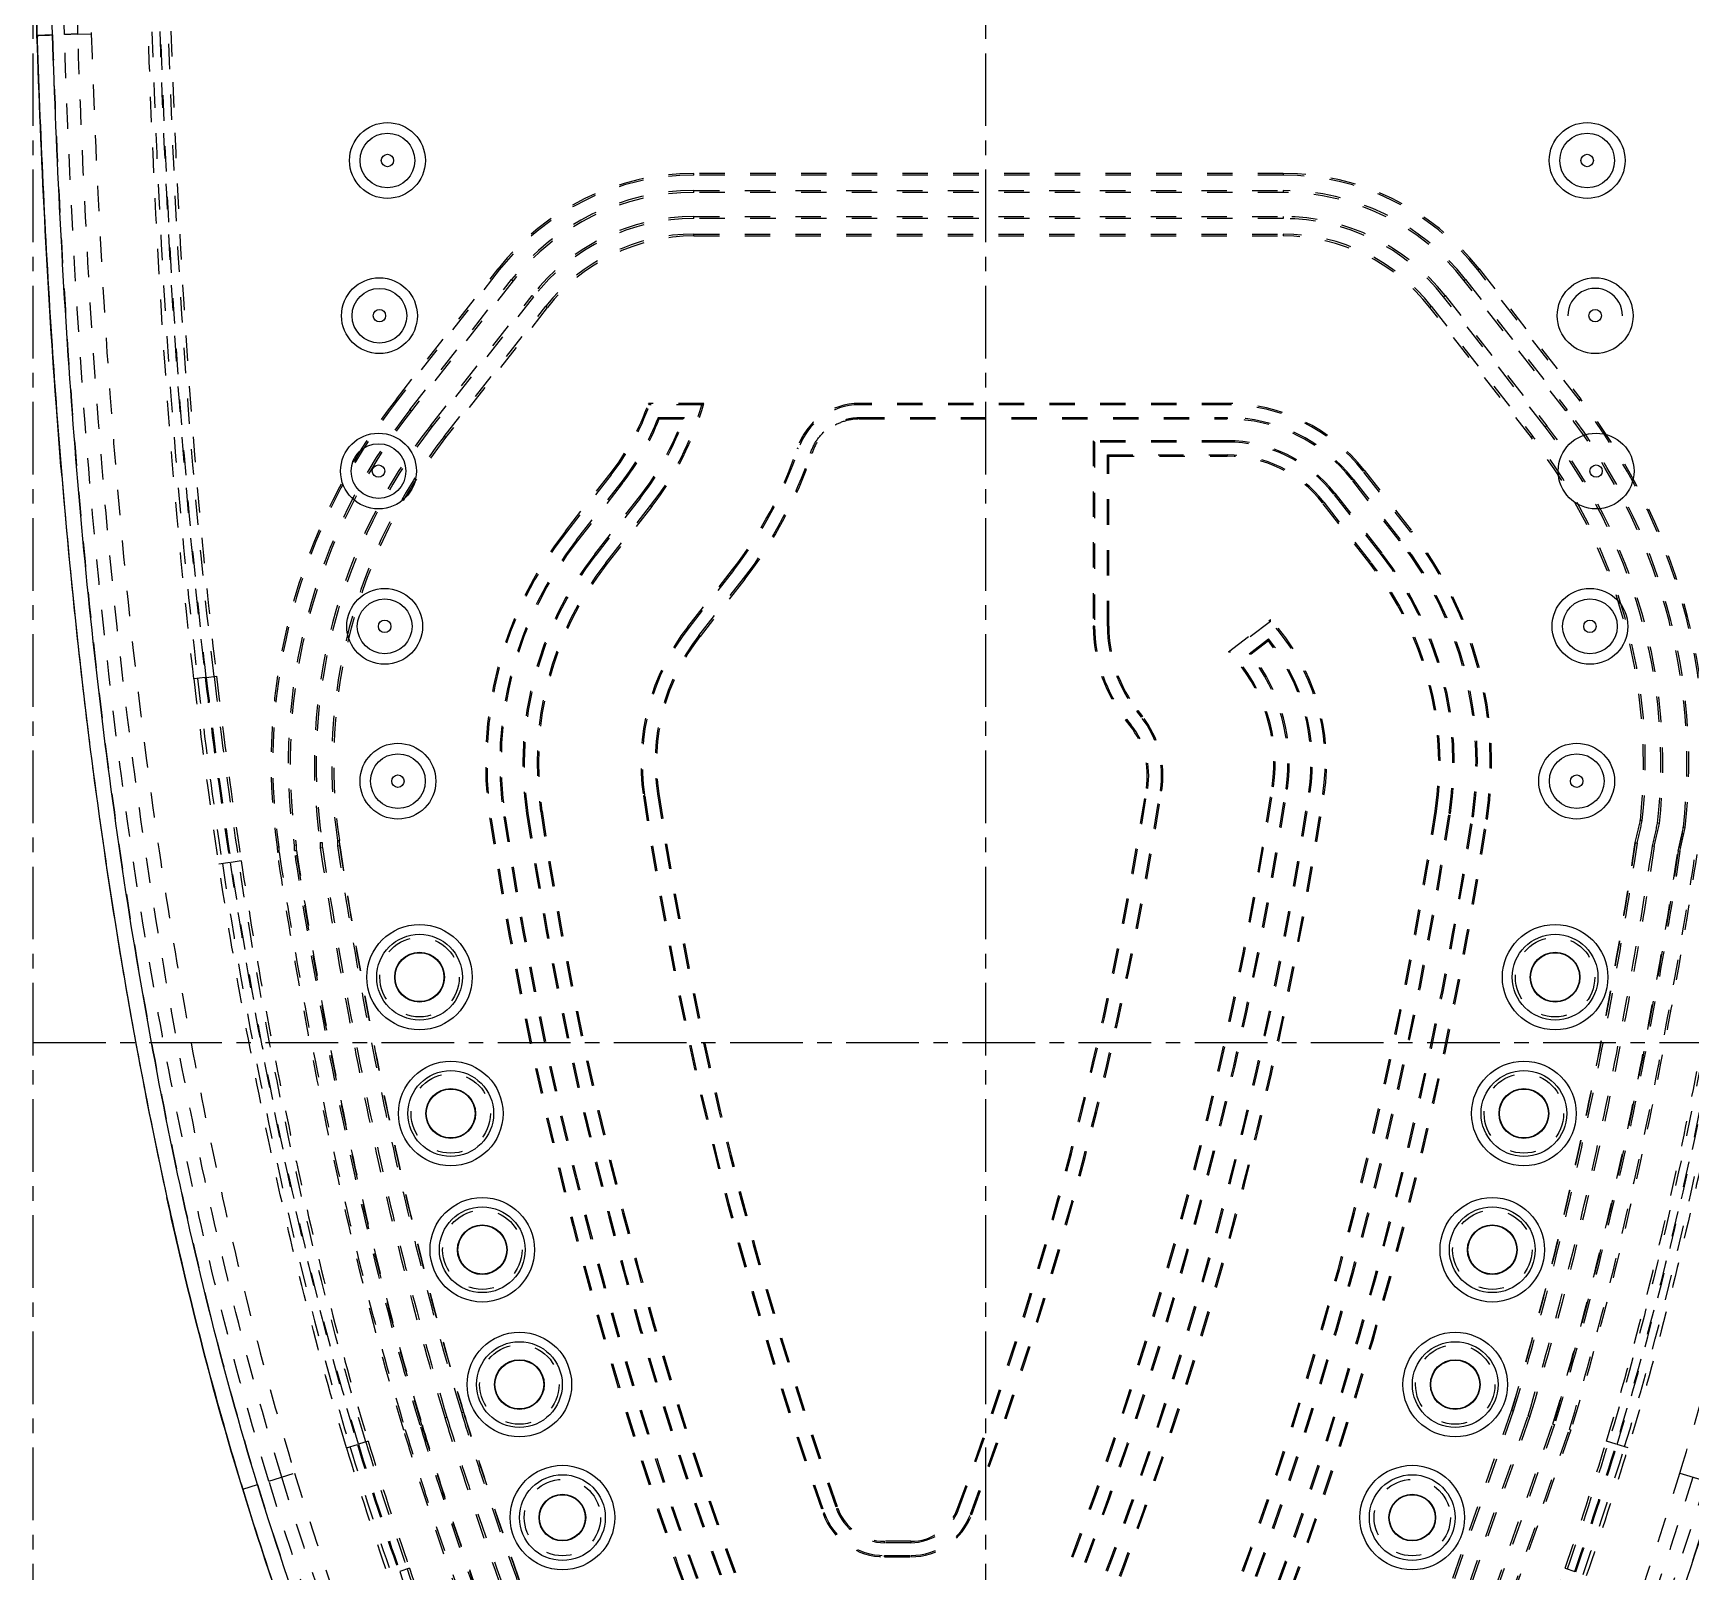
# Model space of a CAD drawing. Header units: millimetres. Extents: x 629 to 2024, y -4394 to 1386.
# Drawn here: x 1270 to 1376.7, y 61.1 to 160.1 of the extents above; entities that cross this region are included whole.
import ezdxf

# ---------------------------------------------------------------- set-up
doc = ezdxf.new("R2010")
doc.units = ezdxf.units.MM
doc.header["$LTSCALE"] = 16.335
doc.linetypes.add('CENTER', pattern=[0.6, 0.375, -0.075, 0.075, -0.075])
doc.linetypes.add('HIDDEN', pattern=[0.2, 0.1, -0.1])
doc.layers.get('0').update_dxf_attribs({"linetype": 'CONTINUOUS'})
doc.layers.add('DEFAULT_2', color=8, linetype='HIDDEN')

msp = doc.modelspace()

# ---------------------------------------------------------------- linework, layer by layer
at = {"color": 1, "linetype": 'CENTER', "ltscale": 0.762963}
for p, q in [((1269.995, -17.882, 0), (1269.995, 208.118)), ((1331.329, -17.882), (1331.329, 208.118)), ((1269.995, 95.118), (1392.663, 95.118))]:
    msp.add_line(p, q, dxfattribs=at)
at = {"color": 7, "linetype": 'Continuous'}
for p, q in [((1283.483, 66.375), (1283.397, 66.656)), ((1283.397, 66.656), (1283.483, 66.375)), ((1283.483, 66.375), (1284.439, 66.669))]:
    msp.add_line(p, q, dxfattribs=at)
for centre, radius in [((1292.802, 151.884), 2.44), ((1370.03, 151.884), 2.44), ((1292.802, 151.884), 1.76), ((1370.03, 151.884), 1.76), ((1292.802, 151.884), 0.4), ((1370.03, 151.884), 0.4), ((1292.286, 141.897), 2.44), ((1370.546, 141.897), 2.44), ((1292.286, 141.897), 1.76), ((1292.286, 141.897), 0.4), ((1370.546, 141.897), 0.4), ((1292.227, 131.898), 2.44), ((1292.227, 131.898), 1.76), ((1370.606, 131.898), 2.44), ((1292.227, 131.898), 0.4), ((1370.606, 131.898), 0.4), ((1292.623, 121.905), 2.44), ((1370.209, 121.905), 2.44), ((1292.623, 121.905), 1.76), ((1370.209, 121.905), 1.76), ((1292.623, 121.905), 0.4), ((1370.209, 121.905), 0.4), ((1293.476, 111.942), 2.44), ((1369.357, 111.942), 2.44), ((1293.476, 111.942), 1.76), ((1369.357, 111.942), 1.76), ((1293.476, 111.942), 0.4), ((1369.357, 111.942), 0.4), ((1294.866, 99.327), 3.394), ((1367.966, 99.327), 3.394), ((1294.866, 99.327), 2.758), ((1367.966, 99.327), 2.758), ((1294.866, 99.327), 1.599), ((1294.866, 99.327), 1.573), ((1367.966, 99.327), 1.599), ((1367.966, 99.327), 1.573), ((1296.875, 90.554), 3.366), ((1365.958, 90.554), 3.366), ((1296.875, 90.554), 2.76), ((1365.958, 90.554), 2.76), ((1296.875, 90.554), 1.6), ((1296.875, 90.554), 1.573), ((1365.958, 90.554), 1.6), ((1365.958, 90.554), 1.573), ((1298.908, 81.787), 3.366), ((1298.908, 81.787), 2.76), ((1363.924, 81.787), 3.366), ((1363.924, 81.787), 2.76), ((1298.908, 81.787), 1.6), ((1298.908, 81.787), 1.573), ((1363.924, 81.787), 1.6), ((1363.924, 81.787), 1.573), ((1301.294, 73.109), 3.366), ((1301.294, 73.109), 2.76), ((1361.538, 73.109), 3.366), ((1361.538, 73.109), 2.76), ((1301.294, 73.109), 1.6), ((1361.538, 73.109), 1.6), ((1301.294, 73.109), 1.573), ((1361.538, 73.109), 1.573), ((1304.064, 64.545), 3.366), ((1304.064, 64.545), 2.76), ((1358.769, 64.545), 3.366), ((1358.769, 64.545), 2.76), ((1304.064, 64.545), 1.501), ((1304.064, 64.545), 1.475), ((1358.769, 64.545), 1.501), ((1358.769, 64.545), 1.475)]:
    msp.add_circle(centre, radius, dxfattribs=at)
for centre, radius, start, end in [((1319.871, 161.288), 49.648, 181.39421, 181.55931), ((1370.546, 141.897), 1.76, 359.66521, 179.99647), ((1705.072, 167.667), 434.735, 184.75497, 185.84505), ((1691.708, 166.442), 421.315, 184.74066, 186.56074), ((1691.424, 166.404), 421.029, 184.73865, 186.55997), ((1370.606, 131.898), 1.76, 359.66521, 359.99647), ((1666.68, 163.75), 396.144, 185.84691, 186.91584), ((1637.462, 160.25), 366.718, 186.56787, 188.38288), ((1636.837, 160.18), 366.088, 186.56825, 188.38639), ((1600.954, 154.871), 329.815, 188.38264, 190.66953), ((1600.429, 154.793), 329.284, 188.38307, 190.75371), ((1577.316, 150.455), 305.768, 190.67634, 192.33383), ((1577.631, 150.512), 306.088, 190.76264, 192.33134), ((1574.384, 149.887), 302.781, 190.76112, 192.34694), ((1468.235, 123.239), 193.305, 196.92697, 197.10732), ((1517.427, 138.406), 244.782, 197.16485, 201.0437), ((1145.447, 138.391), 244.739, 338.95608, 342.88711)]:
    msp.add_arc(centre, radius, start, end, dxfattribs=at)
for points, knots in [([(1320.809, 207.412), (1317.872, 207.03), (1308.007, 205.257), (1290.999, 199.014), (1274.456, 184.326), (1269.995, 168.963), (1270.241, 159.937)], [0, 0, 0, 0, 0.1287235, 0.4203087, 0.711894, 1, 1, 1, 1]), ([(1270.241, 159.937), (1270.142, 163.578), (1270.592, 169.081), (1272.639, 176.123), (1274.905, 181.138), (1277.867, 185.774), (1282.627, 191.343), (1289.794, 197.065), (1299.517, 202.079), (1309.864, 205.518), (1317.063, 206.92), (1320.731, 207.402), (1320.809, 207.412)], [0, 0, 0, 0, 0.1424207, 0.2136311, 0.2848414, 0.3560518, 0.4272621, 0.5696828, 0.7121035, 0.8545242, 0.9969449, 1, 1, 1, 1]), ([(1271.241, 159.968), (1271.144, 163.527), (1271.586, 168.921), (1273.581, 175.777), (1275.788, 180.663), (1278.675, 185.179), (1282.157, 189.254), (1286.129, 192.856), (1291.929, 197.038), (1299.912, 201.156), (1310.12, 204.548), (1320.678, 206.605), (1327.839, 207.118), (1331.416, 207.118)], [0, 0, 0, 0, 0.1246962, 0.1870797, 0.2494318, 0.3117819, 0.3741719, 0.4365996, 0.499123, 0.6241631, 0.7493914, 0.8747157, 1, 1, 1, 1]), ([(1331.416, 207.118), (1334.994, 207.118), (1342.155, 206.605), (1352.712, 204.548), (1362.921, 201.156), (1370.904, 197.037), (1376.704, 192.856), (1380.676, 189.253), (1384.158, 185.178), (1387.045, 180.662), (1389.252, 175.776), (1391.246, 168.92), (1391.689, 163.526), (1391.592, 159.967)], [0, 0, 0, 0, 0.1252865, 0.250611, 0.3758401, 0.5008817, 0.5634056, 0.6258334, 0.6882236, 0.7505734, 0.8129248, 0.8753073, 1, 1, 1, 1]), ([(1270.241, 159.937), (1270.241, 159.936), (1270.244, 159.937), (1270.246, 159.936), (1270.253, 159.937), (1270.265, 159.937), (1270.287, 159.938), (1270.32, 159.938), (1270.362, 159.94), (1270.412, 159.941), (1270.471, 159.943), (1270.562, 159.946), (1270.692, 159.95), (1270.863, 159.955), (1271.048, 159.961), (1271.176, 159.966), (1271.241, 159.968)], [0, 0, 0, 0, 0.0012214, 0.0048561, 0.0108842, 0.0192832, 0.0431029, 0.0761326, 0.1181315, 0.1686195, 0.2270544, 0.2928943, 0.4443505, 0.6173018, 0.8053051, 1, 1, 1, 1]), ([(1271.834, 131.622), (1271.704, 133.181), (1270.967, 142.609), (1270.504, 152.053), (1270.241, 159.937)], [0, 0, 0, 0, 0.1653505, 1, 1, 1, 1]), ([(1270.241, 159.937), (1270.245, 159.828), (1270.468, 153.172), (1270.911, 143.726), (1271.602, 134.405), (1271.834, 131.622)], [0, 0, 0, 0, 0.0115485, 0.7046913, 1, 1, 1, 1]), ([(1284.439, 66.669), (1283.281, 70.43), (1281.197, 78.026), (1278.618, 89.552), (1276.484, 101.171), (1274.19, 116.754), (1272.275, 136.36), (1271.503, 152.096), (1271.241, 159.968)], [0, 0, 0, 0, 0.1249322, 0.2499291, 0.374922, 0.499917, 0.7499258, 1, 1, 1, 1]), ([(1283.397, 66.656), (1282.268, 70.344), (1280.586, 76.488), (1279.142, 82.689), (1278.605, 85.142)], [0, 0, 0, 0, 0.6054483, 1, 1, 1, 1]), ([(1278.605, 85.14), (1279.142, 82.688), (1280.563, 76.59), (1282.212, 70.546), (1283.305, 66.957)], [0, 0, 0, 0, 0.4011057, 1, 1, 1, 1]), ([(1278.606, 85.143), (1279.833, 79.539), (1281.379, 73.354), (1283.215, 67.249), (1283.397, 66.656)], [0, 0, 0, 0, 0.9027033, 1, 1, 1, 1]), ([(1304.293, 19.911), (1300.217, 27.345), (1292.779, 42.615), (1286.932, 58.567), (1284.439, 66.669)], [0, 0, 0, 0, 0.5000224, 1, 1, 1, 1]), ([(1378.394, 66.669), (1375.901, 58.567), (1370.054, 42.615), (1362.616, 27.345), (1358.539, 19.911)], [0, 0, 0, 0, 0.4999776, 1, 1, 1, 1])]:
    msp.add_open_spline(points, degree=3, knots=knots, dxfattribs=at)
for points in [[(1303.416, 19.431), (1299.323, 26.895), (1291.857, 42.224), (1285.987, 58.237), (1283.483, 66.375)], [(1379.35, 66.375), (1376.845, 58.237), (1370.976, 42.224), (1363.509, 26.895), (1359.416, 19.431)]]:
    msp.add_open_spline(points, degree=3, dxfattribs=at)
at = {"layer": 'DEFAULT_2', "color": 8, "linetype": 'HIDDEN'}
for p, q in [((1271.241, 159.964), (1270.241, 159.937)), ((1272.874, 160.017), (1273.739, 160.046)), ((1312.533, 150.951), (1312.533, 151.056)), ((1350.463, 151.056), (1312.533, 151.056)), ((1350.463, 150.951), (1312.533, 150.951)), ((1350.463, 151.056), (1350.463, 150.951)), ((1312.533, 149.829), (1312.533, 149.951)), ((1312.533, 149.951), (1350.463, 149.951)), ((1350.463, 149.829), (1312.533, 149.829)), ((1350.463, 149.951), (1350.463, 149.829)), ((1312.533, 148.151), (1312.533, 148.273)), ((1312.533, 148.273), (1350.463, 148.273)), ((1350.463, 148.151), (1312.533, 148.151)), ((1350.463, 148.273), (1350.463, 148.151)), ((1312.533, 147.029), (1312.533, 147.151)), ((1312.533, 147.151), (1350.463, 147.151)), ((1312.533, 147.029), (1350.463, 147.029)), ((1350.463, 147.151), (1350.463, 147.029)), ((1293.376, 136.527), (1299.921, 144.904)), ((1300.003, 144.84), (1293.458, 136.463)), ((1294.246, 135.847), (1300.791, 144.224)), ((1300.888, 144.149), (1294.342, 135.772)), ((1299.921, 144.904), (1300.003, 144.84)), ((1300.791, 144.224), (1300.888, 144.149)), ((1362.108, 144.149), (1362.204, 144.224)), ((1368.653, 135.772), (1362.108, 144.149)), ((1362.204, 144.224), (1368.75, 135.847)), ((1362.992, 144.84), (1363.075, 144.904)), ((1369.538, 136.462), (1362.992, 144.84)), ((1363.075, 144.904), (1369.62, 136.527)), ((1295.568, 134.814), (1302.113, 143.191)), ((1302.21, 143.116), (1295.665, 134.739)), ((1302.113, 143.191), (1302.21, 143.116)), ((1360.786, 143.116), (1360.882, 143.191)), ((1367.331, 134.738), (1360.786, 143.116)), ((1360.882, 143.191), (1367.428, 134.814)), ((1296.453, 134.123), (1302.998, 142.5)), ((1303.094, 142.425), (1296.549, 134.048)), ((1302.998, 142.5), (1303.094, 142.425)), ((1359.902, 142.425), (1359.998, 142.5)), ((1366.447, 134.048), (1359.902, 142.425)), ((1359.998, 142.5), (1366.543, 134.123)), ((1293.458, 136.463), (1293.376, 136.527)), ((1294.342, 135.772), (1294.246, 135.847)), ((1313.165, 136.251), (1309.604, 136.251)), ((1309.666, 136.164), (1309.604, 136.251)), ((1313.05, 136.164), (1309.666, 136.164)), ((1323.173, 136.164), (1323.173, 136.251)), ((1346.855, 136.251), (1323.173, 136.251)), ((1346.855, 136.164), (1323.173, 136.164)), ((1346.855, 136.251), (1346.855, 136.164)), ((1368.75, 135.847), (1368.653, 135.772)), ((1369.62, 136.527), (1369.538, 136.462)), ((1295.665, 134.739), (1295.568, 134.814)), ((1310.239, 135.338), (1311.919, 135.338)), ((1310.299, 135.251), (1310.239, 135.338)), ((1310.299, 135.251), (1311.796, 135.251)), ((1323.173, 135.251), (1323.173, 135.338)), ((1323.173, 135.338), (1346.855, 135.338)), ((1323.173, 135.251), (1346.855, 135.251)), ((1346.855, 135.338), (1346.855, 135.251)), ((1367.428, 134.814), (1367.331, 134.739)), ((1296.549, 134.048), (1296.453, 134.123)), ((1338.237, 133.851), (1338.237, 121.914)), ((1338.324, 133.764), (1338.237, 133.851)), ((1346.855, 133.851), (1338.237, 133.851)), ((1338.324, 133.764), (1338.324, 121.914)), ((1346.855, 133.764), (1338.324, 133.764)), ((1346.855, 133.851), (1346.855, 133.764)), ((1366.543, 134.123), (1366.447, 134.048)), ((1319.266, 133.337), (1319.183, 133.364)), ((1320.05, 133.079), (1320.133, 133.051)), ((1339.149, 121.914), (1339.149, 132.938)), ((1339.149, 132.938), (1339.237, 132.851)), ((1339.149, 132.938), (1346.855, 132.938)), ((1339.237, 121.914), (1339.237, 132.851)), ((1339.237, 132.851), (1346.855, 132.851)), ((1346.855, 132.938), (1346.855, 132.851)), ((1304.254, 128.028), (1307.132, 131.711)), ((1307.2, 131.658), (1304.323, 127.974)), ((1307.132, 131.711), (1307.2, 131.658)), ((1354.893, 131.331), (1354.961, 131.384)), ((1357.954, 127.412), (1354.893, 131.331)), ((1354.961, 131.384), (1358.023, 127.466)), ((1355.612, 131.893), (1355.681, 131.946)), ((1358.673, 127.974), (1355.612, 131.893)), ((1355.681, 131.946), (1358.742, 128.028)), ((1304.973, 127.466), (1307.851, 131.149)), ((1307.92, 131.096), (1305.042, 127.412)), ((1306.145, 126.55), (1309.023, 130.234)), ((1307.851, 131.149), (1307.92, 131.096)), ((1309.023, 130.234), (1309.092, 130.18)), ((1353.72, 130.415), (1353.789, 130.469)), ((1356.782, 126.497), (1353.72, 130.415)), ((1353.789, 130.469), (1356.851, 126.55)), ((1309.092, 130.18), (1306.214, 126.496)), ((1306.864, 125.988), (1309.742, 129.672)), ((1309.811, 129.618), (1306.933, 125.934)), ((1309.742, 129.672), (1309.811, 129.618)), ((1353.001, 129.853), (1353.07, 129.907)), ((1356.063, 125.935), (1353.001, 129.853)), ((1353.07, 129.907), (1356.131, 125.988)), ((1304.323, 127.974), (1304.254, 128.028)), ((1305.042, 127.412), (1304.973, 127.466)), ((1358.023, 127.466), (1357.954, 127.412)), ((1358.742, 128.028), (1358.673, 127.974)), ((1306.214, 126.496), (1306.145, 126.55)), ((1306.933, 125.935), (1306.864, 125.988)), ((1356.131, 125.988), (1356.063, 125.935)), ((1356.851, 126.55), (1356.782, 126.497)), ((1312.134, 121.871), (1315.012, 125.555)), ((1315.08, 125.501), (1312.203, 121.818)), ((1312.853, 121.309), (1315.731, 124.993)), ((1315.8, 124.939), (1312.922, 121.256)), ((1315.012, 125.555), (1315.08, 125.501)), ((1315.731, 124.993), (1315.8, 124.939)), ((1312.203, 121.818), (1312.134, 121.871)), ((1338.324, 121.914), (1338.237, 121.914)), ((1339.237, 121.914), (1339.149, 121.914)), ((1346.943, 120.254), (1349.649, 122.342)), ((1349.639, 122.224), (1347.074, 120.245)), ((1312.922, 121.256), (1312.853, 121.309)), ((1348.276, 120.13), (1349.523, 121.092)), ((1349.509, 120.971), (1348.4, 120.115)), ((1281.073, 118.615), (1280.341, 118.529)), ((1281.141, 118.622), (1281.794, 118.699)), ((1341.033, 116.442), (1341.102, 116.496)), ((1341.333, 116.058), (1341.033, 116.442)), ((1341.102, 116.496), (1341.402, 116.112)), ((1340.314, 115.88), (1340.383, 115.934)), ((1340.614, 115.496), (1340.314, 115.88)), ((1340.383, 115.934), (1340.679, 115.555)), ((1340.683, 115.55), (1340.614, 115.496)), ((1341.402, 116.112), (1341.333, 116.058)), ((1309.364, 111.008), (1309.277, 110.995)), ((1310.18, 111.131), (1310.266, 111.144)), ((1341.74, 111.478), (1341.654, 111.492)), ((1342.556, 111.351), (1342.642, 111.337)), ((1349.83, 111.581), (1349.743, 111.594)), ((1350.646, 111.458), (1350.732, 111.445)), ((1352.203, 111.223), (1352.117, 111.236)), ((1353.019, 111.1), (1353.105, 111.087)), ((1302.665, 109.999), (1302.751, 110.012)), ((1360.331, 109.999), (1360.245, 110.012)), ((1299.475, 109.518), (1299.389, 109.505)), ((1300.291, 109.641), (1300.378, 109.654)), ((1301.848, 109.876), (1301.762, 109.863)), ((1361.147, 109.876), (1361.234, 109.863)), ((1362.704, 109.641), (1362.618, 109.654)), ((1363.521, 109.518), (1363.607, 109.505)), ((1373.454, 109.419), (1373.471, 109.415)), ((1373.574, 109.4), (1373.471, 109.416)), ((1374.684, 109.221), (1374.563, 109.241)), ((1376.221, 108.973), (1376.239, 108.97)), ((1376.342, 108.954), (1376.239, 108.971)), ((1286.923, 107.823), (1286.801, 107.81)), ((1286.814, 107.472), (1286.813, 107.81)), ((1286.935, 107.823), (1286.935, 107.486)), ((1288.471, 107.991), (1288.592, 108.004)), ((1288.482, 107.658), (1288.482, 107.991)), ((1288.604, 108.004), (1288.604, 107.671)), ((1289.587, 108.113), (1289.709, 108.126)), ((1289.599, 107.782), (1289.599, 108.113)), ((1289.611, 107.782), (1289.715, 107.794)), ((1289.732, 107.796), (1289.709, 108.126)), ((1289.732, 107.796), (1289.715, 107.794)), ((1373.129, 107.984), (1373.249, 107.961)), ((1283.385, 106.816), (1282.735, 106.717)), ((1285.807, 107.702), (1285.702, 107.691)), ((1285.702, 107.691), (1285.727, 107.351)), ((1285.831, 107.362), (1285.727, 107.351)), ((1285.819, 107.703), (1285.819, 107.362)), ((1286.826, 107.473), (1286.93, 107.485)), ((1286.947, 107.486), (1286.93, 107.485)), ((1288.494, 107.658), (1288.616, 107.672)), ((1374.351, 107.746), (1374.231, 107.769)), ((1375.88, 107.449), (1376, 107.426)), ((1282.668, 106.707), (1281.939, 106.597)), ((1294.91, 70.487), (1295.027, 70.523)), ((1296.515, 70.976), (1296.632, 71.011)), ((1297.589, 71.302), (1297.706, 71.338)), ((1358.13, 51.396), (1365.157, 71.438)), ((1365.273, 71.4), (1358.244, 51.354)), ((1359.182, 51.007), (1366.224, 71.089)), ((1366.34, 71.051), (1359.297, 50.964)), ((1360.756, 50.425), (1367.819, 70.567)), ((1367.935, 70.529), (1360.871, 50.383)), ((1365.157, 71.438), (1365.174, 71.433)), ((1365.174, 71.433), (1365.273, 71.399)), ((1366.224, 71.09), (1366.34, 71.05)), ((1367.819, 70.568), (1367.836, 70.562)), ((1367.836, 70.562), (1367.935, 70.528)), ((1291.562, 69.468), (1290.933, 69.277)), ((1293.953, 70.196), (1293.853, 70.166)), ((1361.809, 50.036), (1368.886, 70.218)), ((1368.985, 70.186), (1361.907, 49.999)), ((1368.886, 70.219), (1368.985, 70.185)), ((1371.9, 69.277), (1371.271, 69.469)), ((1290.163, 69.043), (1290.868, 69.257)), ((1372.669, 69.043), (1371.965, 69.257)), ((1285.173, 66.895), (1286.828, 67.405)), ((1376.005, 67.405), (1377.66, 66.895)), ((1283.483, 66.375), (1283.548, 66.165)), ((1321.703, 65.119), (1321.786, 65.149)), ((1329.565, 65.067), (1329.483, 65.098)), ((1320.926, 64.843), (1320.843, 64.814)), ((1330.338, 64.778), (1330.42, 64.748)), ((1326.486, 63.02), (1324.801, 63.02)), ((1324.801, 62.932), (1324.801, 63.02)), ((1326.486, 63.02), (1326.486, 62.932)), ((1326.486, 62.932), (1324.801, 62.932)), ((1324.801, 62.107), (1326.486, 62.107)), ((1324.801, 62.02), (1324.801, 62.107)), ((1324.801, 62.02), (1326.486, 62.02)), ((1326.486, 62.107), (1326.486, 62.02)), ((1294.217, 61.292), (1293.596, 61.078)), ((1368.616, 61.292), (1369.238, 61.078))]:
    msp.add_line(p, q, dxfattribs=at)
for centre, radius in [((1294.866, 99.327), 2.556), ((1367.966, 99.327), 2.556), ((1296.875, 90.554), 2.556), ((1365.958, 90.554), 2.556), ((1298.908, 81.787), 2.556), ((1363.924, 81.787), 2.556), ((1301.294, 73.109), 2.556), ((1361.538, 73.109), 2.556), ((1304.064, 64.545), 2.457), ((1358.769, 64.545), 2.457)]:
    msp.add_circle(centre, radius, dxfattribs=at)
for centre, radius, start, end in [((1312.533, 135.051), 16.005, 90, 141.9997), ((1312.533, 135.051), 15.9, 90, 141.9997), ((1350.463, 135.051), 16.005, 38.00015, 90), ((1350.463, 135.051), 15.9, 38.00015, 90), ((1312.533, 135.051), 14.9, 90, 141.9997), ((1312.533, 135.051), 14.778, 90, 141.9997), ((1350.463, 135.051), 14.9, 38.00015, 90), ((1350.463, 135.051), 14.778, 38.00015, 90), ((1312.533, 135.051), 13.222, 90, 141.9997), ((1312.533, 135.051), 13.1, 90, 141.9997), ((1350.463, 135.051), 13.222, 38.00002, 90), ((1350.463, 135.051), 13.1, 38.00002, 90), ((1312.533, 135.051), 12.1, 90, 141.9997), ((1312.533, 135.051), 11.978, 90, 141.9997), ((1350.463, 135.051), 12.1, 38.00002, 90), ((1350.463, 135.051), 11.978, 38.00002, 90), ((1323.342, 113.114), 38.029, 141.9997, 188.19984), ((1323.342, 113.114), 37.924, 141.9997, 188.20553), ((1323.342, 113.114), 36.924, 141.9997, 188.26102), ((1323.342, 113.114), 36.802, 141.9997, 188.26796), ((1294.7, 141.424), 15.776, 321.9997, 340.85782), ((1294.7, 141.424), 15.863, 321.9997, 340.63334), ((1294.7, 141.424), 19.089, 322.00011, 344.00341), ((1294.7, 141.424), 19.176, 322.00011, 344.34925), ((1284.18, 174.472), 47.968, 307.00181, 307.17473), ((1323.173, 132.051), 4.2, 90, 161.77865), ((1323.173, 132.051), 4.113, 90, 161.77865), ((1346.855, 125.051), 11.2, 38.00002, 90), ((1346.855, 125.051), 11.113, 38.00002, 90), ((1339.653, 113.114), 36.802, 353.54024, 38.00015), ((1339.653, 113.114), 36.924, 353.53132, 38.00015), ((1339.653, 113.114), 37.924, 353.45996, 38.00015), ((1339.653, 113.114), 38.029, 353.45351, 38.00015), ((1323.342, 113.114), 35.246, 141.9997, 188.3594), ((1323.342, 113.114), 35.124, 141.9997, 188.36684), ((1294.7, 141.424), 16.689, 321.9997, 338.61276), ((1294.7, 141.424), 16.776, 321.9997, 338.40917), ((1294.7, 141.424), 18.176, 321.99998, 340.14551), ((1294.7, 141.424), 18.263, 321.99998, 340.53513), ((1286.181, 171.734), 44.577, 305.07287, 305.26768), ((1346.855, 125.051), 10.287, 38.00002, 90), ((1346.855, 125.051), 10.2, 38.00002, 90), ((1339.653, 113.114), 35.124, 353.66896, 37.99971), ((1339.653, 113.114), 35.246, 353.66026, 37.99987), ((1323.342, 113.114), 34.124, 141.9997, 188.42922), ((1323.342, 113.114), 34.002, 141.9997, 188.43703), ((1346.855, 125.051), 8.8, 38.00029, 90), ((1346.855, 125.051), 8.713, 38.00029, 90), ((1339.653, 113.114), 34.002, 353.76145, 37.99986), ((1339.653, 113.114), 34.124, 353.75111, 37.99986), ((1294.7, 141.424), 25.776, 321.9997, 341.77865), ((1294.7, 141.424), 25.863, 321.9997, 341.77865), ((1294.7, 141.424), 26.689, 321.9997, 341.73477), ((1294.7, 141.424), 26.776, 321.9997, 341.77865), ((1346.855, 125.051), 7.887, 38.00029, 90), ((1346.855, 125.051), 7.8, 38.00029, 90), ((1323.342, 113.114), 24.224, 141.9997, 188.56805), ((1323.342, 113.114), 24.137, 141.9997, 188.56805), ((1323.342, 113.114), 23.311, 141.9997, 188.56805), ((1323.342, 113.114), 23.224, 141.9997, 188.56805), ((1339.653, 113.114), 23.224, 351.43195, 37.99979), ((1339.653, 113.114), 23.311, 351.43195, 37.99979), ((1339.653, 113.114), 24.137, 351.43195, 37.99957), ((1339.653, 113.114), 24.224, 351.43195, 37.99957), ((1323.342, 113.114), 21.824, 142.00023, 188.56805), ((1323.342, 113.114), 21.737, 142.00023, 188.56805), ((1323.342, 113.114), 20.911, 142.00049, 188.56805), ((1323.342, 113.114), 20.824, 142.00049, 188.56805), ((1339.653, 113.114), 20.824, 351.43195, 38.00029), ((1339.653, 113.114), 20.911, 351.43195, 38.00029), ((1339.653, 113.114), 21.737, 351.43195, 38.00029), ((1339.653, 113.114), 21.824, 351.43195, 38.00029), ((1323.342, 113.114), 14.224, 141.9997, 188.56805), ((1323.342, 113.114), 14.137, 141.9997, 188.56805), ((1348.037, 121.914), 9.8, 180, 218.00002), ((1348.037, 121.914), 9.713, 180, 218.00002), ((1348.037, 121.914), 8.887, 180, 218.00002), ((1348.037, 121.914), 8.8, 180, 218.00002), ((1309.689, 125.71), 40.102, 355.01278, 355.1821), ((1339.653, 113.114), 13.517, 351.43195, 42.37361), ((1339.653, 113.114), 13.604, 351.43195, 42.71227), ((1323.342, 113.114), 13.311, 141.9997, 188.56805), ((1323.342, 113.114), 13.224, 141.9997, 188.56805), ((1313.648, 125.306), 36.122, 353.10644, 353.30041), ((1339.653, 113.114), 12.604, 351.43195, 38.56088), ((1339.653, 113.114), 12.691, 351.43195, 38.94882), ((1345.04, 92.845), 27.476, 85.75486, 86.02821), ((1339.653, 113.114), 10.204, 351.43195, 44.40533), ((1339.653, 113.114), 10.291, 351.43195, 43.85863), ((1344.683, 89.111), 31.227, 83.16286, 83.39191), ((1339.653, 113.114), 11.117, 351.43195, 39.1326), ((1339.653, 113.114), 11.204, 351.43195, 38.6745), ((1635.741, 160.048), 357.816, 186.6633, 188.5911), ((1636.068, 160.095), 357.909, 186.66464, 188.59065), ((1636.093, 160.098), 357.435, 186.66465, 188.5905), ((1631.024, 159.419), 352.254, 186.65067, 188.60448), ((1630.999, 159.416), 351.729, 186.6506, 188.60456), ((1631.265, 159.449), 351.839, 186.65089, 188.60338), ((1634.766, 159.874), 363.996, 186.91517, 188.38587), ((1336.517, 112.295), 5.2, 351.08444, 38.00002), ((1336.517, 112.295), 5.287, 351.11579, 38.07273), ((1336.517, 112.295), 6.113, 351.11579, 38.00002), ((1336.517, 112.295), 6.2, 351.11579, 38.00002), ((1555.188, 148.045), 248.686, 188.56805, 199.55332), ((1555.188, 148.045), 248.599, 188.56805, 199.55332), ((1555.188, 148.045), 247.773, 188.56805, 199.55332), ((1555.188, 148.045), 247.686, 188.56805, 199.55332), ((1107.808, 148.045), 236.686, 339.48505, 351.1151), ((1107.808, 148.045), 236.773, 339.48505, 351.11579), ((1107.808, 148.045), 237.599, 339.48505, 351.11579), ((1107.808, 148.045), 237.686, 339.48505, 351.11579), ((1107.808, 148.045), 244.666, 337.88621, 351.43195), ((1107.808, 148.045), 244.753, 337.8863, 351.43195), ((1107.808, 148.045), 245.579, 337.88703, 351.43195), ((1107.808, 148.045), 245.666, 337.8871, 351.43195), ((1107.808, 148.045), 247.066, 337.88817, 351.43195), ((1107.808, 148.045), 247.153, 337.88823, 351.43195), ((1107.808, 148.045), 247.979, 337.88879, 351.43195), ((1107.808, 148.045), 248.066, 337.88884, 351.43195), ((1555.188, 148.045), 255.373, 188.56805, 202.1072), ((1555.188, 148.045), 255.286, 188.56805, 202.10724), ((1107.808, 148.045), 255.286, 337.8926, 351.43195), ((1107.808, 148.045), 255.373, 337.89264, 351.43195), ((1555.188, 148.045), 258.686, 188.56805, 202.10586), ((1555.188, 148.045), 258.599, 188.56805, 202.10589), ((1555.188, 148.045), 257.773, 188.56805, 202.10621), ((1555.188, 148.045), 257.686, 188.56805, 202.10625), ((1555.188, 148.045), 256.286, 188.56805, 202.10682), ((1555.188, 148.045), 256.199, 188.56805, 202.10685), ((1107.808, 148.045), 256.199, 337.89298, 351.43195), ((1107.808, 148.045), 256.286, 337.89302, 351.43195), ((1107.808, 148.045), 257.686, 337.89358, 351.43195), ((1107.808, 148.045), 257.773, 337.89362, 351.43195), ((1107.808, 148.045), 258.599, 337.89393, 351.43195), ((1107.808, 148.045), 258.686, 337.89397, 351.43195), ((1318.054, 121.202), 56.638, 346.50429, 347.99264), ((1318.055, 121.202), 56.76, 346.5096, 347.99888), ((1318.077, 121.197), 57.737, 346.55207, 348.04896), ((1318.077, 121.197), 57.86, 346.55721, 348.05553), ((1318.196, 121.17), 59.293, 346.61967, 348.12967), ((1318.11, 121.189), 59.399, 346.62152, 348.12939), ((1318.11, 121.189), 59.504, 346.62573, 348.13415), ((1519.694, 139.047), 238.665, 196.96121, 199.02651), ((1519.695, 139.047), 238.507, 196.96123, 199.02654), ((1143.636, 138.865), 237.978, 340.97569, 343.04567), ((1146.533, 137.933), 235.092, 340.96039, 343.05714), ((1519.693, 139.046), 239.968, 196.961, 199.02631), ((1516.885, 138.136), 236.779, 196.94853, 199.03959), ((1516.903, 138.145), 236.3, 196.94944, 199.04038), ((1522.925, 140.094), 242.561, 196.97516, 199.01155), ((1146.514, 137.936), 235.612, 340.96141, 343.0579), ((1139.696, 140.143), 242.845, 340.99381, 343.02847), ((1143.638, 138.865), 239.201, 340.97587, 343.04583), ((1143.638, 138.865), 239.437, 340.97599, 343.04586), ((1324.801, 66.22), 3.287, 199.55332, 270.00054), ((1324.801, 66.22), 3.2, 199.55332, 270.00057), ((1326.486, 66.22), 3.2, 270.00059, 339.48505), ((1324.801, 66.22), 4.2, 199.55332, 270.00051), ((1324.801, 66.22), 4.113, 199.55332, 270.00054), ((1326.486, 66.22), 3.287, 270.00056, 339.48505), ((1326.486, 66.22), 4.113, 270.00056, 339.48505), ((1326.486, 66.22), 4.2, 270.00053, 339.48505), ((1584.34, 161.354), 307.551, 199.02893, 200.70361), ((1588.893, 163.009), 311.895, 199.04382, 200.69249), ((1588.893, 163.009), 311.738, 199.04385, 200.6925), ((1074.767, 162.692), 310.852, 339.30832, 340.96163), ((1074.767, 162.692), 311.009, 339.30834, 340.96168), ((1078.544, 161.315), 307.49, 339.29967, 340.97467)]:
    msp.add_arc(centre, radius, start, end, dxfattribs=at)
for points, knots in [([(1272.008, 159.991), (1271.913, 163.508), (1272.344, 168.844), (1274.334, 175.624), (1276.547, 180.454), (1279.436, 184.909), (1282.909, 188.919), (1286.856, 192.454), (1292.601, 196.541), (1300.478, 200.546), (1310.515, 203.851), (1320.88, 205.85), (1327.906, 206.35), (1331.416, 206.35)], [0, 0, 0, 0, 0.1250224, 0.1876969, 0.2503899, 0.3130744, 0.3757307, 0.4383265, 0.5009128, 0.6257808, 0.7505512, 0.8752712, 1, 1, 1, 1]), ([(1331.416, 206.35), (1334.927, 206.35), (1341.953, 205.85), (1352.318, 203.851), (1362.355, 200.546), (1370.232, 196.541), (1375.977, 192.454), (1379.925, 188.919), (1383.397, 184.908), (1386.286, 180.453), (1388.499, 175.624), (1389.993, 170.53), (1390.777, 165.284), (1390.872, 161.751), (1390.824, 159.99)], [0, 0, 0, 0, 0.1246995, 0.2493905, 0.3741328, 0.4989727, 0.561545, 0.6241264, 0.6867679, 0.7494378, 0.8121163, 0.8747762, 0.937403, 1, 1, 1, 1]), ([(1272.874, 160.018), (1272.827, 161.746), (1272.921, 165.208), (1273.688, 170.343), (1275.148, 175.322), (1277.31, 180.038), (1280.133, 184.391), (1283.532, 188.315), (1287.403, 191.78), (1293.053, 195.799), (1300.822, 199.748), (1310.739, 203.012), (1320.991, 204.989), (1327.944, 205.484), (1331.416, 205.484)], [0, 0, 0, 0, 0.0624431, 0.1247671, 0.1870065, 0.2492164, 0.3114514, 0.3737555, 0.4361353, 0.4986459, 0.6237475, 0.7491076, 0.8745844, 1, 1, 1, 1]), ([(1331.416, 205.484), (1334.889, 205.484), (1341.841, 204.989), (1352.094, 203.011), (1362.011, 199.748), (1369.78, 195.798), (1375.431, 191.779), (1379.302, 188.314), (1382.7, 184.39), (1385.523, 180.036), (1387.685, 175.321), (1389.145, 170.341), (1389.912, 165.206), (1390.005, 161.744), (1389.959, 160.015)], [0, 0, 0, 0, 0.1254153, 0.250892, 0.3762529, 0.5013553, 0.5638664, 0.6262463, 0.6885501, 0.7507849, 0.8129949, 0.8752343, 0.9375583, 1, 1, 1, 1]), ([(1331.416, 204.618), (1328.005, 204.618), (1321.177, 204.134), (1311.105, 202.206), (1301.355, 199.023), (1293.706, 195.173), (1288.13, 191.25), (1284.304, 187.861), (1280.938, 184.018), (1278.138, 179.744), (1275.993, 175.107), (1274.545, 170.206), (1273.786, 165.152), (1273.694, 161.745), (1273.74, 160.044)], [0, 0, 0, 0, 0.1252767, 0.2505961, 0.3758342, 0.5008727, 0.5633835, 0.6257914, 0.6881572, 0.7504765, 0.8127863, 0.8751272, 0.9375156, 1, 1, 1, 1]), ([(1389.093, 160.04), (1389.139, 161.741), (1389.047, 165.148), (1388.288, 170.203), (1386.841, 175.104), (1384.696, 179.742), (1381.896, 184.015), (1378.531, 187.86), (1374.704, 191.249), (1369.128, 195.172), (1361.479, 199.023), (1351.729, 202.205), (1341.656, 204.134), (1334.827, 204.618), (1331.416, 204.618)], [0, 0, 0, 0, 0.0624842, 0.1248732, 0.1872143, 0.2495244, 0.3118438, 0.3742096, 0.4366176, 0.4991284, 0.6241657, 0.7494021, 0.874723, 1, 1, 1, 1]), ([(1280.342, 118.529), (1279.937, 121.984), (1278.51, 135.825), (1277.754, 149.728), (1277.406, 160.157)], [0, 0, 0, 0, 0.2500222, 1, 1, 1, 1]), ([(1277.643, 160.164), (1277.99, 149.741), (1278.747, 135.844), (1280.173, 122.01), (1280.577, 118.556)], [0, 0, 0, 0, 0.7499615, 1, 1, 1, 1]), ([(1278.142, 160.178), (1278.258, 156.706), (1278.818, 142.827), (1279.862, 128.961), (1281.073, 118.615)], [0, 0, 0, 0, 0.2500705, 1, 1, 1, 1]), ([(1281.141, 118.622), (1280.737, 122.072), (1279.312, 135.889), (1278.557, 149.769), (1278.21, 160.18)], [0, 0, 0, 0, 0.2500186, 1, 1, 1, 1]), ([(1281.637, 118.681), (1280.427, 129.015), (1279.385, 142.865), (1278.825, 156.728), (1278.71, 160.196)], [0, 0, 0, 0, 0.7499093, 1, 1, 1, 1]), ([(1278.868, 160.201), (1279.214, 149.804), (1279.967, 135.942), (1281.391, 122.143), (1281.794, 118.699)], [0, 0, 0, 0, 0.7499778, 1, 1, 1, 1]), ([(1271.241, 159.965), (1271.503, 152.093), (1272.275, 136.358), (1274.191, 116.752), (1276.484, 101.17), (1278.618, 89.551), (1281.198, 78.026), (1283.281, 70.43), (1284.439, 66.669)], [0, 0, 0, 0, 0.2500747, 0.5000839, 0.6250804, 0.7500733, 0.8750681, 1, 1, 1, 1]), ([(1272.874, 160.018), (1272.821, 160.016), (1272.532, 160.008), (1272.244, 159.998), (1272.008, 159.991)], [0, 0, 0, 0, 0.1834595, 1, 1, 1, 1]), ([(1285.173, 66.895), (1284.017, 70.652), (1281.937, 78.236), (1279.363, 89.744), (1277.234, 101.34), (1274.948, 116.888), (1273.039, 136.446), (1272.27, 152.141), (1272.008, 159.991)], [0, 0, 0, 0, 0.1250635, 0.250095, 0.3751105, 0.5001197, 0.7500783, 1, 1, 1, 1]), ([(1286, 67.15), (1284.849, 70.891), (1282.777, 78.449), (1280.211, 89.918), (1278.089, 101.481), (1275.808, 116.993), (1273.903, 136.512), (1273.135, 152.179), (1272.874, 160.018)], [0, 0, 0, 0, 0.1248643, 0.2498073, 0.3747834, 0.4997864, 0.7498351, 1, 1, 1, 1]), ([(1273.739, 160.044), (1274, 152.227), (1274.766, 136.602), (1276.663, 117.133), (1278.938, 101.66), (1281.054, 90.123), (1283.611, 78.679), (1285.679, 71.138), (1286.828, 67.405)], [0, 0, 0, 0, 0.2500991, 0.500123, 0.6251265, 0.7501131, 0.8750809, 1, 1, 1, 1]), ([(1376.005, 67.405), (1377.153, 71.138), (1379.221, 78.679), (1381.778, 90.122), (1383.894, 101.658), (1386.169, 117.131), (1388.067, 136.599), (1388.833, 152.223), (1389.093, 160.04)], [0, 0, 0, 0, 0.1249191, 0.2498869, 0.3748734, 0.499877, 0.7499008, 1, 1, 1, 1]), ([(1320.043, 133.06), (1320.15, 133.386), (1320.465, 134.011), (1321.205, 134.752), (1322.138, 135.229), (1322.829, 135.338), (1323.173, 135.338)], [0, 0, 0, 0, 0.2500202, 0.5000078, 0.7499938, 1, 1, 1, 1]), ([(1323.185, 135.251), (1322.852, 135.251), (1322.179, 135.149), (1321.271, 134.69), (1320.549, 133.974), (1320.238, 133.369), (1320.133, 133.051)], [0, 0, 0, 0, 0.2500099, 0.5, 0.7499905, 1, 1, 1, 1]), ([(1297.589, 71.302), (1296.682, 74.282), (1295.023, 80.288), (1292.906, 89.39), (1291.098, 98.559), (1290.077, 104.704), (1289.61, 107.783)], [0, 0, 0, 0, 0.2499968, 0.5000009, 0.7500027, 1, 1, 1, 1]), ([(1289.715, 107.794), (1290.181, 104.716), (1291.202, 98.574), (1293.009, 89.411), (1295.125, 80.314), (1296.783, 74.311), (1297.689, 71.333)], [0, 0, 0, 0, 0.2499976, 0.4999997, 0.7500034, 1, 1, 1, 1]), ([(1289.732, 107.797), (1290.198, 104.719), (1291.219, 98.578), (1293.026, 89.415), (1295.142, 80.319), (1296.8, 74.316), (1297.706, 71.338)], [0, 0, 0, 0, 0.2499961, 0.4999952, 0.7500022, 1, 1, 1, 1]), ([(1365.157, 71.438), (1366.063, 74.423), (1367.721, 80.441), (1369.838, 89.559), (1371.644, 98.743), (1372.664, 104.9), (1373.129, 107.984)], [0, 0, 0, 0, 0.2499978, 0.5000049, 0.7500039, 1, 1, 1, 1]), ([(1365.174, 71.433), (1366.08, 74.418), (1367.738, 80.436), (1369.854, 89.555), (1371.661, 98.739), (1372.681, 104.896), (1373.146, 107.981)], [0, 0, 0, 0, 0.2499965, 0.5000003, 0.7500024, 1, 1, 1, 1]), ([(1373.249, 107.961), (1372.783, 104.875), (1371.763, 98.716), (1369.956, 89.528), (1367.839, 80.406), (1366.18, 74.386), (1365.273, 71.4)], [0, 0, 0, 0, 0.2499973, 0.499999, 0.7500032, 1, 1, 1, 1]), ([(1290.933, 69.277), (1289.072, 75.392), (1285.966, 87.811), (1283.693, 100.398), (1282.735, 106.717)], [0, 0, 0, 0, 0.5000236, 1, 1, 1, 1]), ([(1291.411, 69.423), (1289.554, 75.525), (1286.454, 87.92), (1284.185, 100.483), (1283.229, 106.792)], [0, 0, 0, 0, 0.4998809, 1, 1, 1, 1]), ([(1283.385, 106.816), (1283.863, 103.663), (1284.909, 97.372), (1286.763, 87.986), (1288.934, 78.668), (1290.634, 72.519), (1291.562, 69.468)], [0, 0, 0, 0, 0.2499973, 0.4999991, 0.7500032, 1, 1, 1, 1]), ([(1293.853, 70.166), (1292.929, 73.203), (1291.238, 79.325), (1289.08, 88.603), (1287.239, 97.948), (1286.2, 104.213), (1285.727, 107.352)], [0, 0, 0, 0, 0.2499968, 0.500001, 0.7500028, 1, 1, 1, 1]), ([(1285.831, 107.363), (1286.304, 104.226), (1287.343, 97.965), (1289.183, 88.624), (1291.339, 79.351), (1293.03, 73.232), (1293.953, 70.196)], [0, 0, 0, 0, 0.2499972, 0.499999, 0.7500032, 1, 1, 1, 1]), ([(1294.91, 70.487), (1293.991, 73.508), (1292.309, 79.598), (1290.162, 88.826), (1288.331, 98.121), (1287.297, 104.352), (1286.825, 107.474)], [0, 0, 0, 0, 0.2499968, 0.500001, 0.7500027, 1, 1, 1, 1]), ([(1295.01, 70.518), (1294.092, 73.537), (1292.411, 79.623), (1290.265, 88.846), (1288.435, 98.137), (1287.401, 104.364), (1286.93, 107.484)], [0, 0, 0, 0, 0.2499965, 0.5000002, 0.7500024, 1, 1, 1, 1]), ([(1286.947, 107.487), (1287.418, 104.367), (1288.452, 98.14), (1290.282, 88.85), (1292.428, 79.628), (1294.108, 73.542), (1295.027, 70.523)], [0, 0, 0, 0, 0.2499961, 0.4999953, 0.7500022, 1, 1, 1, 1]), ([(1296.515, 70.976), (1295.604, 73.972), (1293.936, 80.012), (1291.806, 89.164), (1289.989, 98.383), (1288.963, 104.563), (1288.494, 107.659)], [0, 0, 0, 0, 0.2499968, 0.500001, 0.7500027, 1, 1, 1, 1]), ([(1288.616, 107.673), (1289.084, 104.578), (1290.11, 98.402), (1291.926, 89.189), (1294.054, 80.042), (1295.721, 74.006), (1296.632, 71.011)], [0, 0, 0, 0, 0.2499973, 0.4999991, 0.7500032, 1, 1, 1, 1]), ([(1366.224, 71.089), (1367.134, 74.085), (1368.799, 80.125), (1370.925, 89.276), (1372.739, 98.494), (1373.764, 104.673), (1374.231, 107.769)], [0, 0, 0, 0, 0.2499968, 0.500001, 0.7500027, 1, 1, 1, 1]), ([(1374.351, 107.746), (1373.884, 104.649), (1372.859, 98.467), (1371.043, 89.246), (1368.917, 80.09), (1367.251, 74.048), (1366.34, 71.051)], [0, 0, 0, 0, 0.2499973, 0.499999, 0.7500032, 1, 1, 1, 1]), ([(1367.819, 70.567), (1368.735, 73.58), (1370.411, 79.652), (1372.551, 88.854), (1374.377, 98.123), (1375.409, 104.336), (1375.88, 107.449)], [0, 0, 0, 0, 0.2499978, 0.5000048, 0.7500039, 1, 1, 1, 1]), ([(1375.897, 107.446), (1375.426, 104.332), (1374.395, 98.119), (1372.567, 88.85), (1370.427, 79.647), (1368.751, 73.574), (1367.836, 70.562)], [0, 0, 0, 0, 0.2499976, 0.4999998, 0.7500034, 1, 1, 1, 1]), ([(1376, 107.426), (1375.529, 104.311), (1374.497, 98.096), (1372.669, 88.823), (1370.528, 79.618), (1368.851, 73.543), (1367.935, 70.529)], [0, 0, 0, 0, 0.2499973, 0.4999991, 0.7500032, 1, 1, 1, 1]), ([(1368.886, 70.218), (1369.805, 73.242), (1371.489, 79.336), (1373.638, 88.572), (1375.473, 97.875), (1376.509, 104.11), (1376.982, 107.235)], [0, 0, 0, 0, 0.2499968, 0.500001, 0.7500027, 1, 1, 1, 1]), ([(1377.085, 107.215), (1376.612, 104.089), (1375.575, 97.852), (1373.74, 88.546), (1371.589, 79.307), (1369.905, 73.21), (1368.985, 70.186)], [0, 0, 0, 0, 0.2499973, 0.499999, 0.7500032, 1, 1, 1, 1]), ([(1371.271, 69.469), (1372.199, 72.519), (1373.899, 78.668), (1376.07, 87.986), (1377.923, 97.372), (1378.97, 103.663), (1379.448, 106.816)], [0, 0, 0, 0, 0.2499968, 0.5000009, 0.7500028, 1, 1, 1, 1]), ([(1379.603, 106.792), (1378.647, 100.483), (1376.378, 87.92), (1373.278, 75.525), (1371.422, 69.423)], [0, 0, 0, 0, 0.5001191, 1, 1, 1, 1]), ([(1380.097, 106.717), (1379.14, 100.398), (1376.866, 87.811), (1373.761, 75.392), (1371.9, 69.277)], [0, 0, 0, 0, 0.4999766, 1, 1, 1, 1]), ([(1290.163, 69.043), (1289.23, 72.11), (1287.52, 78.293), (1285.337, 87.663), (1283.473, 97.1), (1282.42, 103.427), (1281.94, 106.597)], [0, 0, 0, 0, 0.2499968, 0.5000009, 0.7500028, 1, 1, 1, 1]), ([(1282.174, 106.632), (1283.134, 100.3), (1285.412, 87.686), (1288.525, 75.241), (1290.39, 69.112)], [0, 0, 0, 0, 0.4999295, 1, 1, 1, 1]), ([(1282.668, 106.707), (1283.626, 100.385), (1285.9, 87.795), (1289.007, 75.373), (1290.868, 69.257)], [0, 0, 0, 0, 0.5000714, 1, 1, 1, 1]), ([(1371.965, 69.257), (1373.826, 75.373), (1376.932, 87.795), (1379.207, 100.385), (1380.165, 106.707)], [0, 0, 0, 0, 0.4999288, 1, 1, 1, 1]), ([(1372.443, 69.112), (1374.308, 75.241), (1377.42, 87.686), (1379.699, 100.3), (1380.658, 106.632)], [0, 0, 0, 0, 0.5000707, 1, 1, 1, 1]), ([(1380.893, 106.597), (1380.413, 103.427), (1379.36, 97.1), (1377.496, 87.663), (1375.312, 78.293), (1373.603, 72.11), (1372.67, 69.043)], [0, 0, 0, 0, 0.2499973, 0.4999991, 0.7500032, 1, 1, 1, 1]), ([(1301.98, 50.336), (1300.043, 55.312), (1297.587, 61.999), (1295.428, 68.784), (1294.91, 70.487)], [0, 0, 0, 0, 0.7499815, 1, 1, 1, 1]), ([(1302.077, 50.374), (1300.142, 55.348), (1297.686, 62.033), (1295.528, 68.816), (1295.01, 70.518)], [0, 0, 0, 0, 0.7499816, 1, 1, 1, 1]), ([(1295.027, 70.523), (1295.545, 68.821), (1297.703, 62.039), (1300.158, 55.354), (1302.094, 50.38)], [0, 0, 0, 0, 0.2500186, 1, 1, 1, 1]), ([(1303.543, 50.944), (1301.619, 55.891), (1299.176, 62.538), (1297.03, 69.283), (1296.515, 70.976)], [0, 0, 0, 0, 0.7499816, 1, 1, 1, 1]), ([(1296.632, 71.011), (1297.147, 69.319), (1299.292, 62.577), (1301.733, 55.933), (1303.657, 50.989)], [0, 0, 0, 0, 0.2500184, 1, 1, 1, 1]), ([(1304.589, 51.351), (1302.672, 56.278), (1300.239, 62.899), (1298.102, 69.616), (1297.589, 71.302)], [0, 0, 0, 0, 0.7499816, 1, 1, 1, 1]), ([(1297.689, 71.333), (1298.202, 69.648), (1300.339, 62.932), (1302.77, 56.314), (1304.687, 51.389)], [0, 0, 0, 0, 0.2500184, 1, 1, 1, 1]), ([(1297.706, 71.338), (1298.219, 69.653), (1300.355, 62.938), (1302.787, 56.32), (1304.703, 51.396)], [0, 0, 0, 0, 0.2500186, 1, 1, 1, 1]), ([(1300.95, 49.935), (1299.006, 54.931), (1296.54, 61.644), (1294.373, 68.456), (1293.853, 70.166)], [0, 0, 0, 0, 0.7499815, 1, 1, 1, 1]), ([(1293.953, 70.196), (1294.473, 68.487), (1296.639, 61.678), (1299.105, 54.967), (1301.048, 49.973)], [0, 0, 0, 0, 0.2500185, 1, 1, 1, 1]), ([(1286.828, 67.405), (1289.296, 59.383), (1295.085, 43.591), (1302.45, 28.473), (1306.485, 21.113)], [0, 0, 0, 0, 0.4999772, 1, 1, 1, 1]), ([(1356.347, 21.113), (1360.383, 28.473), (1367.748, 43.591), (1373.536, 59.383), (1376.005, 67.405)], [0, 0, 0, 0, 0.5000226, 1, 1, 1, 1]), ([(1284.439, 66.669), (1286.932, 58.567), (1292.779, 42.615), (1300.217, 27.345), (1304.293, 19.911)], [0, 0, 0, 0, 0.4999778, 1, 1, 1, 1]), ([(1304.966, 20.281), (1300.903, 27.691), (1293.487, 42.915), (1287.658, 58.818), (1285.173, 66.895)], [0, 0, 0, 0, 0.499995, 1, 1, 1, 1]), ([(1305.726, 20.697), (1301.676, 28.082), (1294.286, 43.253), (1288.477, 59.101), (1286, 67.15)], [0, 0, 0, 0, 0.5000336, 1, 1, 1, 1]), ([(1376.832, 67.15), (1374.355, 59.101), (1368.547, 43.253), (1361.156, 28.082), (1357.107, 20.697)], [0, 0, 0, 0, 0.4999668, 1, 1, 1, 1]), ([(1377.66, 66.895), (1375.174, 58.818), (1369.345, 42.915), (1361.93, 27.691), (1357.866, 20.281)], [0, 0, 0, 0, 0.5000053, 1, 1, 1, 1]), ([(1358.539, 19.911), (1362.616, 27.345), (1370.054, 42.615), (1375.901, 58.567), (1378.394, 66.669)], [0, 0, 0, 0, 0.5000224, 1, 1, 1, 1])]:
    msp.add_open_spline(points, degree=3, knots=knots, dxfattribs=at)

doc.saveas('drawing.dxf')
